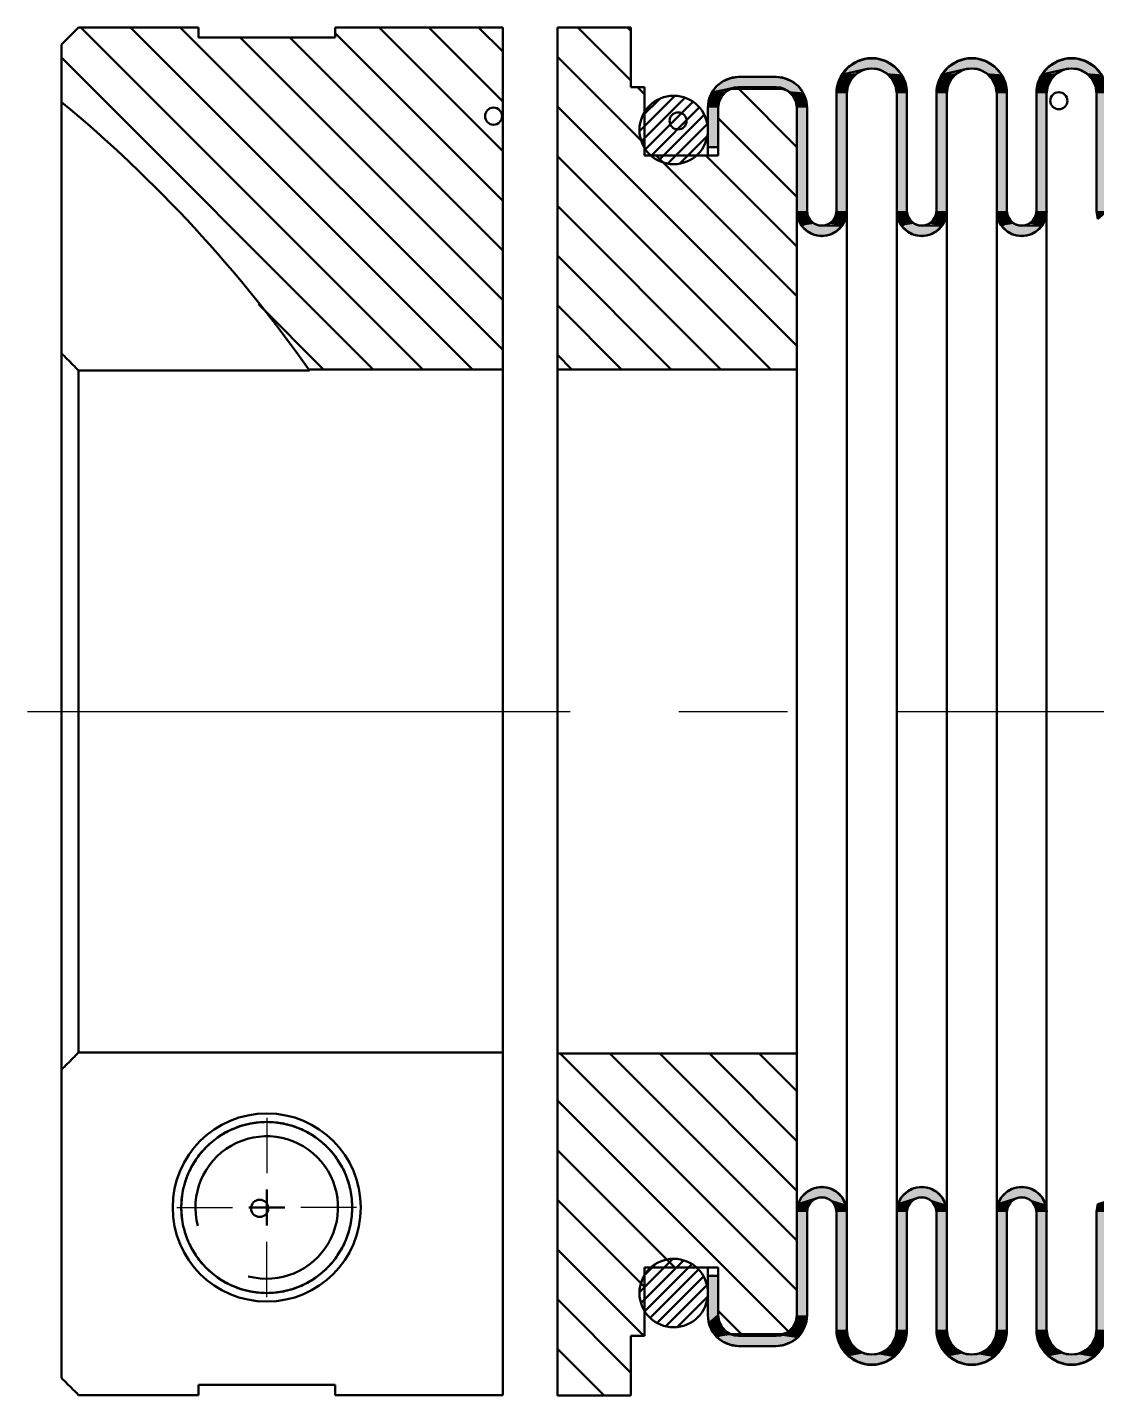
# Model space of a CAD drawing. Header units: millimetres. Extents: x 98 to 4367, y -12 to 2058.
# Drawn here: x 537.1 to 599.6, y -12.2 to 67.8 of the extents above; entities that cross this region are included whole.
import ezdxf

# ---------------------------------------------------------------- set-up
doc = ezdxf.new("R2010")
doc.units = ezdxf.units.MM
doc.linetypes.add('CENTER', pattern=[50.8, 31.75, -6.35, 6.35, -6.35])
doc.layers.get('0').update_dxf_attribs({"lineweight": 50})
doc.layers.add('DEFAULT_1', color=7, linetype='CENTER', lineweight=30)

# ---------------------------------------------------------------- blocks, each defined once
blk = doc.blocks.new('*U594')
at = {"color": 2, "linetype": 'Continuous', "extrusion": (0, 0, -1)}
for points in [[(-117.36, 246.525), (-119.566, 246.208), (-116.866, 246.208)], [(-117.923, 246.69), (-119.072, 246.525), (-117.36, 246.525)], [(-119.072, 246.525), (-119.566, 246.208), (-117.36, 246.525)], [(-119.072, 246.525), (-117.923, 246.69), (-118.509, 246.69)], [(-116.866, 246.208), (-117.764, 246.04), (-116.482, 245.764)], [(-116.866, 246.208), (-118.216, 246.111), (-117.764, 246.04)], [(-119.566, 246.208), (-118.216, 246.111), (-116.866, 246.208)], [(-119.566, 246.208), (-118.668, 246.04), (-118.216, 246.111)], [(-119.566, 246.208), (-119.95, 245.764), (-118.668, 246.04)], [(-118.668, 246.04), (-119.95, 245.764), (-119.075, 245.832)], [(-119.075, 245.832), (-119.95, 245.764), (-119.398, 245.509)], [(-119.95, 245.764), (-120.194, 245.231), (-119.398, 245.509)], [(-119.398, 245.509), (-120.194, 245.231), (-119.606, 245.101)], [(-120.194, 245.231), (-120.277, 244.65), (-119.606, 245.101)], [(-119.606, 245.101), (-120.277, 244.65), (-119.677, 244.65)], [(-119.677, 244.65), (-120.277, 237.773), (-119.677, 237.773)], [(-120.277, 244.65), (-120.277, 237.773), (-119.677, 244.65)], [(-120.277, 237.773), (-119.749, 237.321), (-119.677, 237.773)]]:
    blk.add_solid(points, dxfattribs=at)
blk = doc.blocks.new('*U595')
at = {"color": 2, "linetype": 'Continuous', "extrusion": (0, 0, -1)}
for points in [[(-123.206, 246.525), (-125.412, 246.208), (-122.712, 246.208)], [(-123.769, 246.69), (-124.918, 246.525), (-123.206, 246.525)], [(-124.918, 246.525), (-125.412, 246.208), (-123.206, 246.525)], [(-124.918, 246.525), (-123.769, 246.69), (-124.355, 246.69)], [(-122.712, 246.208), (-123.61, 246.04), (-122.328, 245.764)], [(-122.712, 246.208), (-124.062, 246.111), (-123.61, 246.04)], [(-125.412, 246.208), (-124.062, 246.111), (-122.712, 246.208)], [(-125.412, 246.208), (-124.514, 246.04), (-124.062, 246.111)], [(-125.412, 246.208), (-125.796, 245.764), (-124.514, 246.04)], [(-124.514, 246.04), (-125.796, 245.764), (-124.921, 245.832)], [(-124.921, 245.832), (-125.796, 245.764), (-125.245, 245.509)], [(-125.796, 245.764), (-126.04, 245.231), (-125.245, 245.509)], [(-125.245, 245.509), (-126.04, 245.231), (-125.452, 245.101)], [(-126.04, 245.231), (-126.124, 244.65), (-125.452, 245.101)], [(-125.452, 245.101), (-126.124, 244.65), (-125.524, 244.65)], [(-125.524, 244.65), (-126.124, 237.773), (-125.524, 237.773)], [(-126.124, 244.65), (-126.124, 237.773), (-125.524, 244.65)], [(-126.124, 237.773), (-125.595, 237.321), (-125.524, 237.773)]]:
    blk.add_solid(points, dxfattribs=at)
blk = doc.blocks.new('*U596')
at = {"color": 2, "linetype": 'Continuous', "extrusion": (0, 0, -1)}
for points in [[(-129.052, 246.525), (-131.258, 246.208), (-128.558, 246.208)], [(-129.615, 246.69), (-130.765, 246.525), (-129.052, 246.525)], [(-130.765, 246.525), (-131.258, 246.208), (-129.052, 246.525)], [(-130.765, 246.525), (-129.615, 246.69), (-130.202, 246.69)], [(-128.558, 246.208), (-129.457, 246.04), (-128.174, 245.764)], [(-128.558, 246.208), (-129.908, 246.111), (-129.457, 246.04)], [(-131.258, 246.208), (-129.908, 246.111), (-128.558, 246.208)], [(-131.258, 246.208), (-130.36, 246.04), (-129.908, 246.111)], [(-131.258, 246.208), (-131.643, 245.764), (-130.36, 246.04)], [(-130.36, 246.04), (-131.643, 245.764), (-130.767, 245.832)], [(-130.767, 245.832), (-131.643, 245.764), (-131.091, 245.509)], [(-131.643, 245.764), (-131.886, 245.231), (-131.091, 245.509)], [(-131.091, 245.509), (-131.886, 245.231), (-131.298, 245.101)], [(-131.886, 245.231), (-131.97, 244.65), (-131.298, 245.101)], [(-131.298, 245.101), (-131.97, 244.65), (-131.37, 244.65)], [(-131.37, 244.65), (-131.97, 237.773), (-131.37, 237.773)], [(-131.97, 244.65), (-131.97, 237.773), (-131.37, 244.65)], [(-131.97, 237.773), (-131.441, 237.321), (-131.37, 237.773)]]:
    blk.add_solid(points, dxfattribs=at)
blk = doc.blocks.new('*U600')
at = {"color": 2, "linetype": 'Continuous', "extrusion": (0, 0, -1)}
for points in [[(-116.482, 245.764), (-117.034, 245.509), (-116.238, 245.231)], [(-117.764, 246.04), (-117.357, 245.832), (-116.482, 245.764)], [(-117.357, 245.832), (-117.034, 245.509), (-116.482, 245.764)], [(-116.238, 245.231), (-116.826, 245.101), (-116.154, 244.65)], [(-116.826, 245.101), (-116.754, 244.65), (-116.154, 244.65)], [(-117.034, 245.509), (-116.826, 245.101), (-116.238, 245.231)], [(-116.154, 244.65), (-116.754, 237.773), (-116.154, 237.773)], [(-116.754, 244.65), (-116.754, 237.773), (-116.154, 244.65)], [(-116.154, 237.773), (-116.683, 237.321), (-116.102, 237.478)], [(-116.754, 237.773), (-116.683, 237.321), (-116.154, 237.773)], [(-115.724, 237.027), (-116.475, 236.914), (-115.442, 236.924)], [(-115.953, 237.219), (-116.475, 236.914), (-115.724, 237.027)], [(-116.102, 237.478), (-116.683, 237.321), (-115.953, 237.219)], [(-116.683, 237.321), (-116.475, 236.914), (-115.953, 237.219)]]:
    blk.add_solid(points, dxfattribs=at)
blk = doc.blocks.new('*U601')
at = {"color": 2, "linetype": 'Continuous', "extrusion": (0, 0, -1)}
for points in [[(-122.328, 245.764), (-122.88, 245.509), (-122.084, 245.231)], [(-123.61, 246.04), (-123.203, 245.832), (-122.328, 245.764)], [(-123.203, 245.832), (-122.88, 245.509), (-122.328, 245.764)], [(-122.084, 245.231), (-122.672, 245.101), (-122.001, 244.65)], [(-122.672, 245.101), (-122.601, 244.65), (-122.001, 244.65)], [(-122.88, 245.509), (-122.672, 245.101), (-122.084, 245.231)], [(-122.001, 244.65), (-122.601, 237.773), (-122.001, 237.773)], [(-122.601, 244.65), (-122.601, 237.773), (-122.001, 244.65)], [(-122.001, 237.773), (-122.529, 237.321), (-121.949, 237.478)], [(-122.601, 237.773), (-122.529, 237.321), (-122.001, 237.773)], [(-121.57, 237.027), (-122.321, 236.914), (-121.289, 236.924)], [(-121.799, 237.219), (-122.321, 236.914), (-121.57, 237.027)], [(-121.949, 237.478), (-122.529, 237.321), (-121.799, 237.219)], [(-122.529, 237.321), (-122.321, 236.914), (-121.799, 237.219)]]:
    blk.add_solid(points, dxfattribs=at)
blk = doc.blocks.new('*U602')
at = {"color": 2, "linetype": 'Continuous', "extrusion": (0, 0, -1)}
for points in [[(-128.174, 245.764), (-128.726, 245.509), (-127.93, 245.231)], [(-129.457, 246.04), (-129.049, 245.832), (-128.174, 245.764)], [(-129.049, 245.832), (-128.726, 245.509), (-128.174, 245.764)], [(-127.93, 245.231), (-128.518, 245.101), (-127.847, 244.65)], [(-128.518, 245.101), (-128.447, 244.65), (-127.847, 244.65)], [(-128.726, 245.509), (-128.518, 245.101), (-127.93, 245.231)], [(-127.847, 244.65), (-128.447, 237.773), (-127.847, 237.773)], [(-128.447, 244.65), (-128.447, 237.773), (-127.847, 244.65)], [(-127.847, 237.773), (-128.375, 237.321), (-127.795, 237.478)], [(-128.447, 237.773), (-128.375, 237.321), (-127.847, 237.773)], [(-127.416, 237.027), (-128.168, 236.914), (-127.135, 236.924)], [(-127.645, 237.219), (-128.168, 236.914), (-127.416, 237.027)], [(-127.795, 237.478), (-128.375, 237.321), (-127.645, 237.219)], [(-128.375, 237.321), (-128.168, 236.914), (-127.645, 237.219)]]:
    blk.add_solid(points, dxfattribs=at)
blk = doc.blocks.new('*U606')
at = {"color": 2, "linetype": 'Continuous', "extrusion": (0, 0, -1)}
for points in [[(-110.431, 245.611), (-113.097, 245.55), (-109.965, 245.55)], [(-113.097, 245.55), (-110.431, 245.611), (-112.631, 245.611)], [(-109.159, 245.084), (-110.061, 244.953), (-108.872, 244.711)], [(-109.531, 245.37), (-113.904, 245.084), (-109.159, 245.084)], [(-109.159, 245.084), (-110.431, 245.011), (-110.061, 244.953)], [(-113.904, 245.084), (-110.431, 245.011), (-109.159, 245.084)], [(-109.965, 245.55), (-113.531, 245.37), (-109.531, 245.37)], [(-113.531, 245.37), (-113.904, 245.084), (-109.531, 245.37)], [(-113.097, 245.55), (-113.531, 245.37), (-109.965, 245.55)], [(-113.904, 245.084), (-112.631, 245.011), (-110.431, 245.011)], [(-113.904, 245.084), (-113.002, 244.953), (-112.631, 245.011)], [(-113.904, 245.084), (-114.19, 244.711), (-113.002, 244.953)], [(-113.002, 244.953), (-114.19, 244.711), (-113.337, 244.782)], [(-113.337, 244.782), (-114.19, 244.711), (-113.602, 244.517)], [(-114.19, 244.711), (-114.37, 244.277), (-113.602, 244.517)], [(-113.602, 244.517), (-114.37, 244.277), (-113.773, 244.182)], [(-114.37, 244.277), (-114.431, 243.811), (-113.773, 244.182)], [(-113.773, 244.182), (-114.431, 243.811), (-113.831, 243.811)], [(-113.831, 243.811), (-114.431, 237.773), (-113.831, 237.773)], [(-114.431, 243.811), (-114.431, 237.773), (-113.831, 243.811)], [(-114.431, 237.773), (-113.903, 237.321), (-113.831, 237.773)]]:
    blk.add_solid(points, dxfattribs=at)
blk = doc.blocks.new('*U608')
at = {"color": 2, "linetype": 'Continuous', "extrusion": (0, 0, -1)}
for points in [[(-110.061, 244.953), (-109.726, 244.782), (-108.872, 244.711)], [(-108.693, 244.277), (-109.29, 244.182), (-108.631, 243.811)], [(-109.29, 244.182), (-109.231, 243.811), (-108.631, 243.811)], [(-108.872, 244.711), (-109.461, 244.517), (-108.693, 244.277)], [(-109.461, 244.517), (-109.29, 244.182), (-108.693, 244.277)], [(-109.726, 244.782), (-109.461, 244.517), (-108.872, 244.711)], [(-108.631, 243.811), (-109.231, 241.511), (-108.631, 241.511)], [(-109.231, 243.811), (-109.231, 241.511), (-108.631, 243.811)]]:
    blk.add_solid(points, dxfattribs=at)
blk = doc.blocks.new('*U610')
at = {"color": 2, "linetype": 'Continuous', "extrusion": (0, 0, -1)}
for points in [[(-114.431, 237.773), (-114.483, 237.478), (-113.903, 237.321)], [(-114.483, 237.478), (-114.633, 237.219), (-113.903, 237.321)], [(-113.903, 237.321), (-114.633, 237.219), (-114.11, 236.914)]]:
    blk.add_solid(points, dxfattribs=at)
blk = doc.blocks.new('*U611')
at = {"color": 2, "linetype": 'Continuous', "extrusion": (0, 0, -1)}
for points in [[(-120.277, 237.773), (-120.329, 237.478), (-119.749, 237.321)], [(-120.329, 237.478), (-120.479, 237.219), (-119.749, 237.321)], [(-119.749, 237.321), (-120.479, 237.219), (-119.957, 236.914)]]:
    blk.add_solid(points, dxfattribs=at)
blk = doc.blocks.new('*U612')
at = {"color": 2, "linetype": 'Continuous', "extrusion": (0, 0, -1)}
for points in [[(-126.124, 237.773), (-126.176, 237.478), (-125.595, 237.321)], [(-126.176, 237.478), (-126.325, 237.219), (-125.595, 237.321)], [(-125.595, 237.321), (-126.325, 237.219), (-125.803, 236.914)]]:
    blk.add_solid(points, dxfattribs=at)
blk = doc.blocks.new('*U617')
at = {"color": 2, "linetype": 'Continuous', "extrusion": (0, 0, -1)}
for points in [[(-114.633, 237.219), (-114.862, 237.027), (-114.11, 236.914)], [(-114.862, 237.027), (-115.143, 236.924), (-114.11, 236.914)], [(-115.442, 236.924), (-116.475, 236.914), (-114.11, 236.914)], [(-114.11, 236.914), (-115.143, 236.924), (-115.442, 236.924)], [(-114.11, 236.914), (-116.152, 236.59), (-114.434, 236.59)], [(-116.475, 236.914), (-116.152, 236.59), (-114.11, 236.914)], [(-114.434, 236.59), (-115.745, 236.383), (-114.841, 236.383)], [(-116.152, 236.59), (-115.745, 236.383), (-114.434, 236.59)], [(-115.745, 236.383), (-115.293, 236.311), (-114.841, 236.383)]]:
    blk.add_solid(points, dxfattribs=at)
blk = doc.blocks.new('*U618')
at = {"color": 2, "linetype": 'Continuous', "extrusion": (0, 0, -1)}
for points in [[(-120.479, 237.219), (-120.708, 237.027), (-119.957, 236.914)], [(-120.708, 237.027), (-120.989, 236.924), (-119.957, 236.914)], [(-121.289, 236.924), (-122.321, 236.914), (-119.957, 236.914)], [(-119.957, 236.914), (-120.989, 236.924), (-121.289, 236.924)], [(-119.957, 236.914), (-121.998, 236.59), (-120.28, 236.59)], [(-122.321, 236.914), (-121.998, 236.59), (-119.957, 236.914)], [(-120.28, 236.59), (-121.591, 236.383), (-120.687, 236.383)], [(-121.998, 236.59), (-121.591, 236.383), (-120.28, 236.59)], [(-121.591, 236.383), (-121.139, 236.311), (-120.687, 236.383)]]:
    blk.add_solid(points, dxfattribs=at)
blk = doc.blocks.new('*U619')
at = {"color": 2, "linetype": 'Continuous', "extrusion": (0, 0, -1)}
for points in [[(-126.325, 237.219), (-126.554, 237.027), (-125.803, 236.914)], [(-126.554, 237.027), (-126.836, 236.924), (-125.803, 236.914)], [(-127.135, 236.924), (-128.168, 236.914), (-125.803, 236.914)], [(-125.803, 236.914), (-126.836, 236.924), (-127.135, 236.924)], [(-125.803, 236.914), (-127.844, 236.59), (-126.126, 236.59)], [(-128.168, 236.914), (-127.844, 236.59), (-125.803, 236.914)], [(-126.126, 236.59), (-127.437, 236.383), (-126.534, 236.383)], [(-127.844, 236.59), (-127.437, 236.383), (-126.126, 236.59)], [(-127.437, 236.383), (-126.985, 236.311), (-126.534, 236.383)]]:
    blk.add_solid(points, dxfattribs=at)
blk = doc.blocks.new('*U624')
at = {"color": 2, "linetype": 'Continuous', "extrusion": (0, 0, -1)}
for points in [[(-114.11, 180.109), (-115.143, 180.098), (-113.903, 179.701)], [(-114.434, 180.432), (-116.475, 180.109), (-114.11, 180.109)], [(-116.475, 180.109), (-115.143, 180.098), (-114.11, 180.109)], [(-114.841, 180.64), (-116.152, 180.432), (-114.434, 180.432)], [(-116.152, 180.432), (-116.475, 180.109), (-114.434, 180.432)], [(-115.293, 180.711), (-115.745, 180.64), (-114.841, 180.64)], [(-115.745, 180.64), (-116.152, 180.432), (-114.841, 180.64)], [(-116.475, 180.109), (-115.442, 180.098), (-115.143, 180.098)], [(-116.475, 180.109), (-116.683, 179.701), (-115.442, 180.098)], [(-115.442, 180.098), (-116.683, 179.701), (-115.724, 179.996)], [(-115.724, 179.996), (-116.683, 179.701), (-115.953, 179.804)], [(-115.953, 179.804), (-116.683, 179.701), (-116.102, 179.544)], [(-116.683, 179.701), (-116.754, 179.25), (-116.102, 179.544)], [(-116.102, 179.544), (-116.754, 179.25), (-116.154, 179.25)], [(-116.154, 179.25), (-116.754, 172.373), (-116.154, 172.373)], [(-116.754, 179.25), (-116.754, 172.373), (-116.154, 179.25)], [(-116.754, 172.373), (-116.238, 171.792), (-116.154, 172.373)]]:
    blk.add_solid(points, dxfattribs=at)
blk = doc.blocks.new('*U625')
at = {"color": 2, "linetype": 'Continuous', "extrusion": (0, 0, -1)}
for points in [[(-119.957, 180.109), (-120.989, 180.098), (-119.749, 179.701)], [(-120.28, 180.432), (-122.321, 180.109), (-119.957, 180.109)], [(-122.321, 180.109), (-120.989, 180.098), (-119.957, 180.109)], [(-120.687, 180.64), (-121.998, 180.432), (-120.28, 180.432)], [(-121.998, 180.432), (-122.321, 180.109), (-120.28, 180.432)], [(-121.139, 180.711), (-121.591, 180.64), (-120.687, 180.64)], [(-121.591, 180.64), (-121.998, 180.432), (-120.687, 180.64)], [(-122.321, 180.109), (-121.289, 180.098), (-120.989, 180.098)], [(-122.321, 180.109), (-122.529, 179.701), (-121.289, 180.098)], [(-121.289, 180.098), (-122.529, 179.701), (-121.57, 179.996)], [(-121.57, 179.996), (-122.529, 179.701), (-121.799, 179.804)], [(-121.799, 179.804), (-122.529, 179.701), (-121.949, 179.544)], [(-122.529, 179.701), (-122.601, 179.25), (-121.949, 179.544)], [(-121.949, 179.544), (-122.601, 179.25), (-122.001, 179.25)], [(-122.001, 179.25), (-122.601, 172.373), (-122.001, 172.373)], [(-122.601, 179.25), (-122.601, 172.373), (-122.001, 179.25)], [(-122.601, 172.373), (-122.084, 171.792), (-122.001, 172.373)]]:
    blk.add_solid(points, dxfattribs=at)
blk = doc.blocks.new('*U626')
at = {"color": 2, "linetype": 'Continuous', "extrusion": (0, 0, -1)}
for points in [[(-125.803, 180.109), (-126.836, 180.098), (-125.595, 179.701)], [(-126.126, 180.432), (-128.168, 180.109), (-125.803, 180.109)], [(-128.168, 180.109), (-126.836, 180.098), (-125.803, 180.109)], [(-126.534, 180.64), (-127.844, 180.432), (-126.126, 180.432)], [(-127.844, 180.432), (-128.168, 180.109), (-126.126, 180.432)], [(-126.985, 180.711), (-127.437, 180.64), (-126.534, 180.64)], [(-127.437, 180.64), (-127.844, 180.432), (-126.534, 180.64)], [(-128.168, 180.109), (-127.135, 180.098), (-126.836, 180.098)], [(-128.168, 180.109), (-128.375, 179.701), (-127.135, 180.098)], [(-127.135, 180.098), (-128.375, 179.701), (-127.416, 179.996)], [(-127.416, 179.996), (-128.375, 179.701), (-127.645, 179.804)], [(-127.645, 179.804), (-128.375, 179.701), (-127.795, 179.544)], [(-128.375, 179.701), (-128.447, 179.25), (-127.795, 179.544)], [(-127.795, 179.544), (-128.447, 179.25), (-127.847, 179.25)], [(-127.847, 179.25), (-128.447, 172.373), (-127.847, 172.373)], [(-128.447, 179.25), (-128.447, 172.373), (-127.847, 179.25)], [(-128.447, 172.373), (-127.93, 171.792), (-127.847, 172.373)]]:
    blk.add_solid(points, dxfattribs=at)
blk = doc.blocks.new('*U631')
at = {"color": 2, "linetype": 'Continuous', "extrusion": (0, 0, -1)}
for points in [[(-115.143, 180.098), (-114.862, 179.996), (-113.903, 179.701)], [(-113.903, 179.701), (-114.483, 179.544), (-113.831, 179.25)], [(-114.483, 179.544), (-114.431, 179.25), (-113.831, 179.25)], [(-113.831, 179.25), (-114.431, 173.211), (-113.831, 173.211)], [(-114.431, 179.25), (-114.431, 173.211), (-113.831, 179.25)], [(-114.862, 179.996), (-114.633, 179.804), (-113.903, 179.701)], [(-114.633, 179.804), (-114.483, 179.544), (-113.903, 179.701)], [(-113.773, 172.84), (-114.37, 172.745), (-113.602, 172.506)], [(-113.831, 173.211), (-114.37, 172.745), (-113.773, 172.84)], [(-114.431, 173.211), (-114.37, 172.745), (-113.831, 173.211)], [(-113.337, 172.24), (-113.904, 171.939), (-113.002, 172.07)], [(-113.602, 172.506), (-114.19, 172.311), (-113.337, 172.24)], [(-114.19, 172.311), (-113.904, 171.939), (-113.337, 172.24)], [(-114.37, 172.745), (-114.19, 172.311), (-113.602, 172.506)]]:
    blk.add_solid(points, dxfattribs=at)
blk = doc.blocks.new('*U632')
at = {"color": 2, "linetype": 'Continuous', "extrusion": (0, 0, -1)}
for points in [[(-120.989, 180.098), (-120.708, 179.996), (-119.749, 179.701)], [(-119.749, 179.701), (-120.329, 179.544), (-119.677, 179.25)], [(-120.329, 179.544), (-120.277, 179.25), (-119.677, 179.25)], [(-119.677, 179.25), (-120.277, 172.373), (-119.677, 172.373)], [(-120.277, 179.25), (-120.277, 172.373), (-119.677, 179.25)], [(-120.708, 179.996), (-120.479, 179.804), (-119.749, 179.701)], [(-120.479, 179.804), (-120.329, 179.544), (-119.749, 179.701)], [(-119.677, 172.373), (-120.194, 171.792), (-119.606, 171.921)], [(-120.277, 172.373), (-120.194, 171.792), (-119.677, 172.373)], [(-119.398, 171.514), (-119.95, 171.258), (-119.075, 171.19)], [(-119.95, 171.258), (-119.566, 170.815), (-119.075, 171.19)], [(-119.606, 171.921), (-120.194, 171.792), (-119.398, 171.514)], [(-120.194, 171.792), (-119.95, 171.258), (-119.398, 171.514)], [(-119.075, 171.19), (-119.566, 170.815), (-118.668, 170.983)]]:
    blk.add_solid(points, dxfattribs=at)
blk = doc.blocks.new('*U633')
at = {"color": 2, "linetype": 'Continuous', "extrusion": (0, 0, -1)}
for points in [[(-126.836, 180.098), (-126.554, 179.996), (-125.595, 179.701)], [(-125.595, 179.701), (-126.176, 179.544), (-125.524, 179.25)], [(-126.176, 179.544), (-126.124, 179.25), (-125.524, 179.25)], [(-125.524, 179.25), (-126.124, 172.373), (-125.524, 172.373)], [(-126.124, 179.25), (-126.124, 172.373), (-125.524, 179.25)], [(-126.554, 179.996), (-126.325, 179.804), (-125.595, 179.701)], [(-126.325, 179.804), (-126.176, 179.544), (-125.595, 179.701)], [(-125.524, 172.373), (-126.04, 171.792), (-125.452, 171.921)], [(-126.124, 172.373), (-126.04, 171.792), (-125.524, 172.373)], [(-125.245, 171.514), (-125.796, 171.258), (-124.921, 171.19)], [(-125.796, 171.258), (-125.412, 170.815), (-124.921, 171.19)], [(-125.452, 171.921), (-126.04, 171.792), (-125.245, 171.514)], [(-126.04, 171.792), (-125.796, 171.258), (-125.245, 171.514)], [(-124.921, 171.19), (-125.412, 170.815), (-124.514, 170.983)]]:
    blk.add_solid(points, dxfattribs=at)
blk = doc.blocks.new('*U634')
at = {"color": 2, "linetype": 'Continuous', "extrusion": (0, 0, -1)}
for points in [[(-132.682, 180.098), (-132.401, 179.996), (-131.441, 179.701)], [(-131.441, 179.701), (-132.022, 179.544), (-131.37, 179.25)], [(-132.022, 179.544), (-131.97, 179.25), (-131.37, 179.25)], [(-131.37, 179.25), (-131.97, 172.373), (-131.37, 172.373)], [(-131.97, 179.25), (-131.97, 172.373), (-131.37, 179.25)], [(-132.401, 179.996), (-132.171, 179.804), (-131.441, 179.701)], [(-132.171, 179.804), (-132.022, 179.544), (-131.441, 179.701)], [(-131.37, 172.373), (-131.886, 171.792), (-131.298, 171.921)], [(-131.97, 172.373), (-131.886, 171.792), (-131.37, 172.373)], [(-131.091, 171.514), (-131.643, 171.258), (-130.767, 171.19)], [(-131.643, 171.258), (-131.258, 170.815), (-130.767, 171.19)], [(-131.298, 171.921), (-131.886, 171.792), (-131.091, 171.514)], [(-131.886, 171.792), (-131.643, 171.258), (-131.091, 171.514)], [(-130.767, 171.19), (-131.258, 170.815), (-130.36, 170.983)]]:
    blk.add_solid(points, dxfattribs=at)
blk = doc.blocks.new('*U638')
at = {"color": 2, "linetype": 'Continuous', "extrusion": (0, 0, -1)}
for points in [[(-108.631, 173.211), (-108.631, 175.511), (-108.693, 172.745)], [(-109.231, 175.511), (-108.693, 172.745), (-108.631, 175.511)], [(-108.693, 172.745), (-109.231, 175.511), (-109.231, 173.211)]]:
    blk.add_solid(points, dxfattribs=at)
blk = doc.blocks.new('*U640')
at = {"color": 2, "linetype": 'Continuous', "extrusion": (0, 0, -1)}
for points in [[(-109.231, 173.211), (-109.29, 172.84), (-108.693, 172.745)], [(-109.29, 172.84), (-109.461, 172.506), (-108.693, 172.745)], [(-108.693, 172.745), (-109.461, 172.506), (-108.872, 172.311)], [(-109.461, 172.506), (-109.726, 172.24), (-108.872, 172.311)], [(-108.872, 172.311), (-109.726, 172.24), (-109.159, 171.939)]]:
    blk.add_solid(points, dxfattribs=at)
blk = doc.blocks.new('*U642')
at = {"color": 2, "linetype": 'Continuous', "extrusion": (0, 0, -1)}
for points in [[(-109.726, 172.24), (-110.061, 172.07), (-109.159, 171.939)], [(-110.061, 172.07), (-110.431, 172.011), (-109.159, 171.939)], [(-112.631, 172.011), (-113.904, 171.939), (-109.159, 171.939)], [(-109.159, 171.939), (-110.431, 172.011), (-112.631, 172.011)], [(-113.002, 172.07), (-113.904, 171.939), (-112.631, 172.011)], [(-109.159, 171.939), (-113.531, 171.652), (-109.531, 171.652)], [(-113.904, 171.939), (-113.531, 171.652), (-109.159, 171.939)], [(-109.531, 171.652), (-113.097, 171.473), (-109.965, 171.473)], [(-113.531, 171.652), (-113.097, 171.473), (-109.531, 171.652)], [(-109.965, 171.473), (-112.631, 171.411), (-110.431, 171.411)], [(-113.097, 171.473), (-112.631, 171.411), (-109.965, 171.473)]]:
    blk.add_solid(points, dxfattribs=at)
blk = doc.blocks.new('*U644')
at = {"color": 2, "linetype": 'Continuous', "extrusion": (0, 0, -1)}
for points in [[(-116.754, 172.373), (-116.826, 171.921), (-116.238, 171.792)], [(-116.826, 171.921), (-117.034, 171.514), (-116.238, 171.792)], [(-116.238, 171.792), (-117.034, 171.514), (-116.482, 171.258)], [(-117.034, 171.514), (-117.357, 171.19), (-116.482, 171.258)], [(-116.482, 171.258), (-117.357, 171.19), (-116.866, 170.815)]]:
    blk.add_solid(points, dxfattribs=at)
blk = doc.blocks.new('*U645')
at = {"color": 2, "linetype": 'Continuous', "extrusion": (0, 0, -1)}
for points in [[(-122.601, 172.373), (-122.672, 171.921), (-122.084, 171.792)], [(-122.672, 171.921), (-122.88, 171.514), (-122.084, 171.792)], [(-122.084, 171.792), (-122.88, 171.514), (-122.328, 171.258)], [(-122.88, 171.514), (-123.203, 171.19), (-122.328, 171.258)], [(-122.328, 171.258), (-123.203, 171.19), (-122.712, 170.815)]]:
    blk.add_solid(points, dxfattribs=at)
blk = doc.blocks.new('*U646')
at = {"color": 2, "linetype": 'Continuous', "extrusion": (0, 0, -1)}
for points in [[(-128.447, 172.373), (-128.518, 171.921), (-127.93, 171.792)], [(-128.518, 171.921), (-128.726, 171.514), (-127.93, 171.792)], [(-127.93, 171.792), (-128.726, 171.514), (-128.174, 171.258)], [(-128.726, 171.514), (-129.049, 171.19), (-128.174, 171.258)], [(-128.174, 171.258), (-129.049, 171.19), (-128.558, 170.815)]]:
    blk.add_solid(points, dxfattribs=at)
blk = doc.blocks.new('*U650')
at = {"color": 2, "linetype": 'Continuous', "extrusion": (0, 0, -1)}
for points in [[(-117.357, 171.19), (-117.764, 170.983), (-116.866, 170.815)], [(-117.764, 170.983), (-118.216, 170.911), (-116.866, 170.815)], [(-118.216, 170.911), (-119.566, 170.815), (-116.866, 170.815)], [(-116.866, 170.815), (-119.072, 170.498), (-117.36, 170.498)], [(-119.566, 170.815), (-119.072, 170.498), (-116.866, 170.815)], [(-117.36, 170.498), (-118.509, 170.332), (-117.923, 170.332)], [(-119.072, 170.498), (-118.509, 170.332), (-117.36, 170.498)], [(-118.668, 170.983), (-119.566, 170.815), (-118.216, 170.911)]]:
    blk.add_solid(points, dxfattribs=at)
blk = doc.blocks.new('*U651')
at = {"color": 2, "linetype": 'Continuous', "extrusion": (0, 0, -1)}
for points in [[(-123.203, 171.19), (-123.61, 170.983), (-122.712, 170.815)], [(-123.61, 170.983), (-124.062, 170.911), (-122.712, 170.815)], [(-124.062, 170.911), (-125.412, 170.815), (-122.712, 170.815)], [(-122.712, 170.815), (-124.918, 170.498), (-123.206, 170.498)], [(-125.412, 170.815), (-124.918, 170.498), (-122.712, 170.815)], [(-123.206, 170.498), (-124.355, 170.332), (-123.769, 170.332)], [(-124.918, 170.498), (-124.355, 170.332), (-123.206, 170.498)], [(-124.514, 170.983), (-125.412, 170.815), (-124.062, 170.911)]]:
    blk.add_solid(points, dxfattribs=at)
blk = doc.blocks.new('*U652')
at = {"color": 2, "linetype": 'Continuous', "extrusion": (0, 0, -1)}
for points in [[(-129.049, 171.19), (-129.457, 170.983), (-128.558, 170.815)], [(-129.457, 170.983), (-129.908, 170.911), (-128.558, 170.815)], [(-129.908, 170.911), (-131.258, 170.815), (-128.558, 170.815)], [(-128.558, 170.815), (-130.765, 170.498), (-129.052, 170.498)], [(-131.258, 170.815), (-130.765, 170.498), (-128.558, 170.815)], [(-129.052, 170.498), (-130.202, 170.332), (-129.615, 170.332)], [(-130.765, 170.498), (-130.202, 170.332), (-129.052, 170.498)], [(-130.36, 170.983), (-131.258, 170.815), (-129.908, 170.911)]]:
    blk.add_solid(points, dxfattribs=at)

msp = doc.modelspace()

# ---------------------------------------------------------------- linework, layer by layer
at = {"color": 7, "linetype": 'Continuous'}
for p, q in [((539.066, 66.826), (540.066, 67.826)), ((540.066, 67.826), (547.066, 67.826)), ((547.066, 67.226), (547.066, 67.826)), ((555.066, 67.226), (547.066, 67.226)), ((555.066, 67.226), (555.066, 67.826)), ((555.066, 67.826), (564.866, 67.826)), ((564.866, 67.826), (564.866, -12.142)), ((568.066, -12.174), (568.066, 67.826)), ((568.066, 67.826), (572.366, 67.826)), ((572.366, 67.826), (572.366, 64.326)), ((539.066, -11.141), (539.066, 66.826)), ((578.666, 64.926), (580.866, 64.926)), ((572.366, 64.326), (573.166, 64.326)), ((573.166, 64.326), (573.166, 60.326)), ((577.466, 63.626), (578.066, 64.226)), ((578.066, 64.226), (581.066, 64.226)), ((578.666, 64.326), (578.666, 64.226)), ((578.666, 64.326), (580.866, 64.326)), ((580.866, 64.326), (580.866, 64.226)), ((577.466, 63.626), (577.466, 60.326)), ((582.066, -7.574), (582.066, 63.226)), ((584.389, 63.965), (584.389, 57.088)), ((584.989, 63.965), (584.989, -8.312)), ((587.912, 63.965), (587.912, -8.312)), ((588.512, 63.965), (588.512, 57.088)), ((590.235, 63.965), (590.235, 57.088)), ((590.835, 63.965), (590.835, -8.312)), ((593.758, 63.965), (593.758, -8.312)), ((594.358, 63.965), (594.358, 57.088)), ((596.081, 63.965), (596.081, 57.088)), ((596.681, 63.965), (596.681, -8.312)), ((576.866, 63.126), (576.866, 60.326)), ((582.666, 63.126), (582.666, 57.088)), ((576.866, 60.826), (577.466, 60.826)), ((573.166, 60.326), (577.466, 60.326)), ((540.066, 7.89), (540.066, 47.762)), ((540.066, 47.762), (553.563, 47.762)), ((564.866, 47.826), (553.518, 47.826)), ((582.066, 47.826), (568.066, 47.826)), ((540.066, 7.89), (564.866, 7.89)), ((582.066, 7.826), (568.066, 7.826)), ((582.666, -1.435), (582.666, -7.474)), ((584.389, -1.435), (584.389, -8.312)), ((588.512, -1.435), (588.512, -8.312)), ((590.235, -1.435), (590.235, -8.312)), ((594.358, -1.435), (594.358, -8.312)), ((596.081, -1.435), (596.081, -8.312)), ((573.166, -4.674), (577.466, -4.674)), ((573.166, -4.674), (573.166, -8.674)), ((576.866, -4.674), (576.866, -7.474)), ((577.466, -4.674), (577.466, -7.974)), ((576.866, -5.174), (577.466, -5.174)), ((577.466, -7.974), (578.066, -8.574)), ((572.366, -8.674), (573.166, -8.674)), ((572.366, -8.674), (572.366, -12.174)), ((578.066, -8.574), (581.066, -8.574)), ((578.666, -8.574), (578.666, -8.674)), ((578.666, -8.674), (580.866, -8.674)), ((580.866, -8.574), (580.866, -8.674)), ((578.666, -9.274), (580.866, -9.274)), ((547.066, -11.541), (547.066, -12.142)), ((555.066, -11.541), (547.066, -11.541)), ((555.066, -11.541), (555.066, -12.142)), ((540.066, -12.142), (547.066, -12.142)), ((555.066, -12.142), (564.866, -12.142)), ((568.066, -12.174), (572.366, -12.174))]:
    msp.add_line(p, q, dxfattribs=at)
at = {"color": 2, "linetype": 'Continuous'}
for p, q in [((560.2, 47.826), (540.2, 67.826)), ((563.106, 47.826), (543.106, 67.826)), ((564.866, 48.972), (546.011, 67.826)), ((564.866, 51.878), (549.517, 67.226)), ((564.866, 54.783), (552.423, 67.226)), ((564.866, 57.689), (555.066, 67.489)), ((564.866, 60.595), (557.634, 67.826)), ((564.866, 63.501), (560.54, 67.826)), ((564.866, 66.406), (563.446, 67.826)), ((572.366, 64.718), (569.257, 67.826)), ((572.366, 67.624), (572.163, 67.826)), ((557.294, 47.826), (539.066, 66.055)), ((573.166, 61.012), (568.066, 66.112)), ((578.2, 64.865), (578.666, 64.926)), ((585.999, 65.355), (585.591, 65.147)), ((591.845, 65.355), (591.437, 65.147)), ((597.691, 65.355), (597.284, 65.147)), ((573.166, 63.918), (572.757, 64.326)), ((578.295, 64.268), (577.96, 64.097)), ((582.066, 60.829), (578.669, 64.226)), ((582.066, 49.206), (568.066, 63.206)), ((572.874, 61.764), (574.928, 63.818)), ((572.99, 61.173), (575.519, 63.702)), ((573.067, 62.664), (574.028, 63.626)), ((573.228, 60.704), (575.988, 63.464)), ((573.56, 60.329), (576.363, 63.132)), ((573.983, 60.045), (576.647, 62.709)), ((582.066, 57.924), (577.466, 62.524)), ((574.517, 59.872), (576.82, 62.175)), ((575.226, 59.874), (576.818, 61.466)), ((580.54, 47.826), (568.066, 60.301)), ((582.066, 52.112), (573.852, 60.326)), ((582.066, 55.018), (576.757, 60.326)), ((577.634, 47.826), (568.066, 57.395)), ((582.666, 57.088), (582.718, 56.793)), ((588.512, 57.088), (588.564, 56.793)), ((594.358, 57.088), (594.41, 56.793)), ((574.729, 47.826), (568.066, 54.489)), ((554.388, 47.826), (550.58, 51.634)), ((571.823, 47.826), (568.066, 51.583)), ((568.917, 47.826), (568.066, 48.678)), ((582.066, -6.003), (568.237, 7.826)), ((582.066, -3.097), (571.142, 7.826)), ((582.066, -0.191), (574.048, 7.826)), ((582.066, 2.714), (576.954, 7.826)), ((582.066, 5.62), (579.86, 7.826)), ((581.578, -8.421), (568.066, 5.091)), ((574.925, -4.674), (568.066, 2.186)), ((551.066, -0.124), (551.066, -2.224)), ((573.166, -5.82), (568.066, -0.72)), ((552.116, -1.174), (550.016, -1.174)), ((582.066, -1.435), (582.137, -0.984)), ((587.912, -1.435), (587.983, -0.984)), ((593.758, -1.435), (593.83, -0.984)), ((573.114, -8.674), (568.066, -3.626)), ((572.873, -6.119), (574.811, -4.181)), ((572.956, -6.743), (575.436, -4.263)), ((573.177, -7.23), (575.922, -4.484)), ((573.209, -5.076), (573.768, -4.517)), ((573.493, -7.62), (576.312, -4.801)), ((573.9, -7.92), (576.612, -5.208)), ((574.413, -8.114), (576.806, -5.721)), ((575.09, -8.144), (576.836, -6.398)), ((572.366, -10.832), (568.066, -6.532)), ((578.825, -8.574), (577.466, -7.214)), ((577.466, -7.474), (577.525, -7.845)), ((580.866, -8.674), (581.237, -8.615)), ((584.989, -8.312), (585.06, -8.764)), ((590.835, -8.312), (590.907, -8.764)), ((596.681, -8.312), (596.753, -8.764)), ((570.802, -12.174), (568.066, -9.437)), ((586.45, -9.774), (586.902, -9.702)), ((592.297, -9.774), (592.748, -9.702)), ((598.143, -9.774), (598.594, -9.702))]:
    msp.add_line(p, q, dxfattribs=at)
for points in [[(585.594, 65.84), (586.157, 66.005), (586.744, 66.005), (587.307, 65.84), (587.8, 65.523), (588.185, 65.079), (588.428, 64.546), (588.512, 63.965), (588.512, 57.088), (587.983, 56.636), (587.912, 57.088), (587.912, 63.965), (587.84, 64.416), (587.633, 64.824), (587.309, 65.147), (586.902, 65.355), (586.45, 65.426), (585.999, 65.355), (584.716, 65.079), (585.1, 65.523), (585.594, 65.84)], [(587.912, 63.965), (587.84, 64.416), (587.633, 64.824), (587.309, 65.147), (586.902, 65.355), (586.45, 65.426), (585.999, 65.355), (584.716, 65.079), (585.1, 65.523), (585.594, 65.84)], [(585.594, 65.84), (586.157, 66.005), (586.744, 66.005), (587.307, 65.84), (587.8, 65.523), (588.185, 65.079), (588.428, 64.546), (588.512, 63.965)], [(591.44, 65.84), (592.003, 66.005), (592.59, 66.005), (593.153, 65.84), (593.647, 65.523), (594.031, 65.079), (594.275, 64.546), (594.358, 63.965), (594.358, 57.088), (593.83, 56.636), (593.758, 57.088), (593.758, 63.965), (593.687, 64.416), (593.479, 64.824), (593.156, 65.147), (592.748, 65.355), (592.297, 65.426), (591.845, 65.355), (590.562, 65.079), (590.947, 65.523), (591.44, 65.84)], [(593.758, 63.965), (593.687, 64.416), (593.479, 64.824), (593.156, 65.147), (592.748, 65.355), (592.297, 65.426), (591.845, 65.355), (590.562, 65.079), (590.947, 65.523), (591.44, 65.84)], [(591.44, 65.84), (592.003, 66.005), (592.59, 66.005), (593.153, 65.84), (593.647, 65.523), (594.031, 65.079), (594.275, 64.546), (594.358, 63.965)], [(597.286, 65.84), (597.849, 66.005), (598.436, 66.005), (598.999, 65.84), (599.493, 65.523), (599.877, 65.079), (600.121, 64.546), (600.204, 63.965), (600.204, 57.088), (599.676, 56.636), (599.604, 57.088), (599.604, 63.965), (599.533, 64.416), (599.325, 64.824), (599.002, 65.147), (598.594, 65.355), (598.143, 65.426), (597.691, 65.355), (596.408, 65.079), (596.793, 65.523), (597.286, 65.84)], [(599.604, 63.965), (599.533, 64.416), (599.325, 64.824), (599.002, 65.147), (598.594, 65.355), (598.143, 65.426), (597.691, 65.355), (596.408, 65.079), (596.793, 65.523), (597.286, 65.84)], [(597.286, 65.84), (597.849, 66.005), (598.436, 66.005), (598.999, 65.84), (599.493, 65.523), (599.877, 65.079), (600.121, 64.546), (600.204, 63.965)], [(578.2, 64.865), (578.666, 64.926), (580.866, 64.926), (581.332, 64.865), (581.766, 64.685), (582.139, 64.399), (582.425, 64.026), (582.604, 63.592), (582.666, 63.126), (582.666, 57.088), (582.137, 56.636), (582.066, 57.088), (582.066, 63.126), (582.007, 63.497), (581.837, 63.832), (581.571, 64.097), (581.237, 64.268), (580.866, 64.326), (578.666, 64.326), (578.295, 64.268), (577.107, 64.026), (577.393, 64.399), (577.766, 64.685), (578.2, 64.865)], [(578.666, 64.326), (578.295, 64.268), (577.107, 64.026), (577.393, 64.399), (577.766, 64.685), (578.2, 64.865)], [(580.866, 64.926), (581.332, 64.865), (581.766, 64.685), (582.139, 64.399), (582.425, 64.026), (582.604, 63.592), (582.666, 63.126)], [(585.591, 65.147), (585.268, 64.824), (585.06, 64.416), (584.989, 63.965), (584.989, 57.088), (584.917, 56.636), (584.71, 56.229), (583.677, 56.239), (583.958, 56.342), (584.187, 56.534), (584.337, 56.793), (584.389, 57.088), (584.389, 63.965), (584.472, 64.546), (584.716, 65.079), (585.999, 65.355), (585.591, 65.147)], [(584.389, 63.965), (584.472, 64.546), (584.716, 65.079)], [(585.591, 65.147), (585.268, 64.824), (585.06, 64.416), (584.989, 63.965)], [(591.437, 65.147), (591.114, 64.824), (590.907, 64.416), (590.835, 63.965), (590.835, 57.088), (590.763, 56.636), (590.556, 56.229), (589.523, 56.239), (589.804, 56.342), (590.033, 56.534), (590.183, 56.793), (590.235, 57.088), (590.235, 63.965), (590.319, 64.546), (590.562, 65.079), (591.845, 65.355), (591.437, 65.147)], [(590.235, 63.965), (590.319, 64.546), (590.562, 65.079)], [(591.437, 65.147), (591.114, 64.824), (590.907, 64.416), (590.835, 63.965)], [(597.284, 65.147), (596.96, 64.824), (596.753, 64.416), (596.681, 63.965), (596.681, 57.088), (596.61, 56.636), (596.402, 56.229), (595.369, 56.239), (595.65, 56.342), (595.88, 56.534), (596.029, 56.793), (596.081, 57.088), (596.081, 63.965), (596.165, 64.546), (596.408, 65.079), (597.691, 65.355), (597.284, 65.147)], [(596.081, 63.965), (596.165, 64.546), (596.408, 65.079)], [(597.284, 65.147), (596.96, 64.824), (596.753, 64.416), (596.681, 63.965)], [(577.96, 64.097), (577.695, 63.832), (577.525, 63.497), (577.466, 63.126), (577.466, 60.826), (576.866, 60.826), (576.866, 63.126), (576.927, 63.592), (577.107, 64.026), (578.295, 64.268), (577.96, 64.097)], [(576.866, 63.126), (576.927, 63.592), (577.107, 64.026)], [(577.96, 64.097), (577.695, 63.832), (577.525, 63.497), (577.466, 63.126)], [(582.066, 63.126), (582.007, 63.497), (581.837, 63.832), (581.571, 64.097), (581.237, 64.268), (580.866, 64.326)], [(582.666, 57.088), (582.137, 56.636), (582.066, 57.088)], [(582.718, 56.793), (582.867, 56.534), (582.345, 56.229), (582.137, 56.636), (582.666, 57.088), (582.718, 56.793)], [(584.989, 57.088), (584.917, 56.636), (584.71, 56.229), (583.677, 56.239), (583.958, 56.342), (584.187, 56.534), (584.337, 56.793), (584.389, 57.088)], [(588.512, 57.088), (587.983, 56.636), (587.912, 57.088)], [(588.564, 56.793), (588.713, 56.534), (588.191, 56.229), (587.983, 56.636), (588.512, 57.088), (588.564, 56.793)], [(590.835, 57.088), (590.763, 56.636), (590.556, 56.229), (589.523, 56.239), (589.804, 56.342), (590.033, 56.534), (590.183, 56.793), (590.235, 57.088)], [(594.358, 57.088), (593.83, 56.636), (593.758, 57.088)], [(594.41, 56.793), (594.56, 56.534), (594.037, 56.229), (593.83, 56.636), (594.358, 57.088), (594.41, 56.793)], [(596.681, 57.088), (596.61, 56.636), (596.402, 56.229), (595.369, 56.239), (595.65, 56.342), (595.88, 56.534), (596.029, 56.793), (596.081, 57.088)], [(582.718, 56.793), (582.867, 56.534), (582.345, 56.229), (582.137, 56.636)], [(583.677, 56.239), (584.71, 56.229), (584.386, 55.905), (583.979, 55.698), (583.527, 55.626), (583.076, 55.698), (582.668, 55.905), (582.345, 56.229), (582.867, 56.534), (583.097, 56.342), (583.378, 56.239), (583.677, 56.239)], [(584.71, 56.229), (584.386, 55.905), (583.979, 55.698), (583.527, 55.626), (583.076, 55.698), (582.668, 55.905), (582.345, 56.229)], [(582.867, 56.534), (583.097, 56.342), (583.378, 56.239), (583.677, 56.239)], [(588.564, 56.793), (588.713, 56.534), (588.191, 56.229), (587.983, 56.636)], [(589.523, 56.239), (590.556, 56.229), (590.233, 55.905), (589.825, 55.698), (589.373, 55.626), (588.922, 55.698), (588.514, 55.905), (588.191, 56.229), (588.713, 56.534), (588.943, 56.342), (589.224, 56.239), (589.523, 56.239)], [(590.556, 56.229), (590.233, 55.905), (589.825, 55.698), (589.373, 55.626), (588.922, 55.698), (588.514, 55.905), (588.191, 56.229)], [(588.713, 56.534), (588.943, 56.342), (589.224, 56.239), (589.523, 56.239)], [(594.41, 56.793), (594.56, 56.534), (594.037, 56.229), (593.83, 56.636)], [(595.369, 56.239), (596.402, 56.229), (596.079, 55.905), (595.671, 55.698), (595.22, 55.626), (594.768, 55.698), (594.361, 55.905), (594.037, 56.229), (594.56, 56.534), (594.789, 56.342), (595.07, 56.239), (595.369, 56.239)], [(596.402, 56.229), (596.079, 55.905), (595.671, 55.698), (595.22, 55.626), (594.768, 55.698), (594.361, 55.905), (594.037, 56.229)], [(594.56, 56.534), (594.789, 56.342), (595.07, 56.239), (595.369, 56.239)], [(583.527, 0.026), (583.979, -0.045), (584.386, -0.253), (584.71, -0.576), (584.917, -0.984), (584.989, -1.435), (584.989, -8.312), (584.472, -8.893), (584.389, -8.312), (584.389, -1.435), (584.337, -1.141), (584.187, -0.881), (583.958, -0.689), (583.677, -0.587), (583.378, -0.587), (582.137, -0.984), (582.345, -0.576), (582.668, -0.253), (583.076, -0.045), (583.527, 0.026)], [(584.389, -1.435), (584.337, -1.141), (584.187, -0.881), (583.958, -0.689), (583.677, -0.587), (583.378, -0.587), (582.137, -0.984), (582.345, -0.576), (582.668, -0.253), (583.076, -0.045), (583.527, 0.026)], [(583.527, 0.026), (583.979, -0.045), (584.386, -0.253), (584.71, -0.576), (584.917, -0.984), (584.989, -1.435)], [(589.373, 0.026), (589.825, -0.045), (590.233, -0.253), (590.556, -0.576), (590.763, -0.984), (590.835, -1.435), (590.835, -8.312), (590.319, -8.893), (590.235, -8.312), (590.235, -1.435), (590.183, -1.141), (590.033, -0.881), (589.804, -0.689), (589.523, -0.587), (589.224, -0.587), (587.983, -0.984), (588.191, -0.576), (588.514, -0.253), (588.922, -0.045), (589.373, 0.026)], [(590.235, -1.435), (590.183, -1.141), (590.033, -0.881), (589.804, -0.689), (589.523, -0.587), (589.224, -0.587), (587.983, -0.984), (588.191, -0.576), (588.514, -0.253), (588.922, -0.045), (589.373, 0.026)], [(589.373, 0.026), (589.825, -0.045), (590.233, -0.253), (590.556, -0.576), (590.763, -0.984), (590.835, -1.435)], [(595.22, 0.026), (595.671, -0.045), (596.079, -0.253), (596.402, -0.576), (596.61, -0.984), (596.681, -1.435), (596.681, -8.312), (596.165, -8.893), (596.081, -8.312), (596.081, -1.435), (596.029, -1.141), (595.88, -0.881), (595.65, -0.689), (595.369, -0.587), (595.07, -0.587), (593.83, -0.984), (594.037, -0.576), (594.361, -0.253), (594.768, -0.045), (595.22, 0.026)], [(596.081, -1.435), (596.029, -1.141), (595.88, -0.881), (595.65, -0.689), (595.369, -0.587), (595.07, -0.587), (593.83, -0.984), (594.037, -0.576), (594.361, -0.253), (594.768, -0.045), (595.22, 0.026)], [(595.22, 0.026), (595.671, -0.045), (596.079, -0.253), (596.402, -0.576), (596.61, -0.984), (596.681, -1.435)], [(582.867, -0.881), (582.718, -1.141), (582.666, -1.435), (582.666, -7.474), (582.604, -7.94), (582.425, -8.374), (582.139, -8.747), (581.237, -8.615), (581.571, -8.445), (581.837, -8.179), (582.007, -7.845), (582.066, -7.474), (582.066, -1.435), (582.137, -0.984), (583.378, -0.587), (583.097, -0.689), (582.867, -0.881)], [(583.378, -0.587), (583.097, -0.689), (582.867, -0.881)], [(588.713, -0.881), (588.564, -1.141), (588.512, -1.435), (588.512, -8.312), (588.428, -8.893), (588.185, -9.427), (587.8, -9.87), (586.902, -9.702), (587.309, -9.495), (587.633, -9.171), (587.84, -8.764), (587.912, -8.312), (587.912, -1.435), (587.983, -0.984), (589.224, -0.587), (588.943, -0.689), (588.713, -0.881)], [(589.224, -0.587), (588.943, -0.689), (588.713, -0.881)], [(594.56, -0.881), (594.41, -1.141), (594.358, -1.435), (594.358, -8.312), (594.275, -8.893), (594.031, -9.427), (593.647, -9.87), (592.748, -9.702), (593.156, -9.495), (593.479, -9.171), (593.687, -8.764), (593.758, -8.312), (593.758, -1.435), (593.83, -0.984), (595.07, -0.587), (594.789, -0.689), (594.56, -0.881)], [(595.07, -0.587), (594.789, -0.689), (594.56, -0.881)], [(600.406, -0.881), (600.256, -1.141), (600.204, -1.435), (600.204, -8.312), (600.121, -8.893), (599.877, -9.427), (599.493, -9.87), (598.594, -9.702), (599.002, -9.495), (599.325, -9.171), (599.533, -8.764), (599.604, -8.312), (599.604, -1.435), (599.676, -0.984), (600.916, -0.587), (600.635, -0.689), (600.406, -0.881)], [(582.867, -0.881), (582.718, -1.141), (582.666, -1.435)], [(588.713, -0.881), (588.564, -1.141), (588.512, -1.435)], [(594.56, -0.881), (594.41, -1.141), (594.358, -1.435)], [(576.866, -7.474), (576.866, -5.174), (577.466, -5.174), (577.466, -7.474), (576.927, -7.94), (576.866, -7.474)], [(577.466, -7.474), (576.927, -7.94), (576.866, -7.474)], [(577.525, -7.845), (577.695, -8.179), (577.96, -8.445), (577.393, -8.747), (577.107, -8.374), (576.927, -7.94), (577.466, -7.474), (577.525, -7.845)], [(577.525, -7.845), (577.695, -8.179), (577.96, -8.445), (577.393, -8.747), (577.107, -8.374), (576.927, -7.94)], [(582.666, -7.474), (582.604, -7.94), (582.425, -8.374), (582.139, -8.747), (581.237, -8.615), (581.571, -8.445), (581.837, -8.179), (582.007, -7.845), (582.066, -7.474)], [(580.866, -8.674), (581.237, -8.615), (582.139, -8.747), (581.766, -9.033), (581.332, -9.212), (580.866, -9.274), (578.666, -9.274), (578.2, -9.212), (577.766, -9.033), (577.393, -8.747), (577.96, -8.445), (578.295, -8.615), (578.666, -8.674), (580.866, -8.674)], [(578.666, -9.274), (578.2, -9.212), (577.766, -9.033), (577.393, -8.747)], [(577.96, -8.445), (578.295, -8.615), (578.666, -8.674)], [(582.139, -8.747), (581.766, -9.033), (581.332, -9.212), (580.866, -9.274)], [(584.989, -8.312), (584.472, -8.893), (584.389, -8.312)], [(585.06, -8.764), (585.268, -9.171), (585.591, -9.495), (585.1, -9.87), (584.716, -9.427), (584.472, -8.893), (584.989, -8.312), (585.06, -8.764)], [(585.06, -8.764), (585.268, -9.171), (585.591, -9.495), (585.1, -9.87), (584.716, -9.427), (584.472, -8.893)], [(588.512, -8.312), (588.428, -8.893), (588.185, -9.427), (587.8, -9.87), (586.902, -9.702), (587.309, -9.495), (587.633, -9.171), (587.84, -8.764), (587.912, -8.312)], [(590.835, -8.312), (590.319, -8.893), (590.235, -8.312)], [(590.907, -8.764), (591.114, -9.171), (591.437, -9.495), (590.947, -9.87), (590.562, -9.427), (590.319, -8.893), (590.835, -8.312), (590.907, -8.764)], [(590.907, -8.764), (591.114, -9.171), (591.437, -9.495), (590.947, -9.87), (590.562, -9.427), (590.319, -8.893)], [(594.358, -8.312), (594.275, -8.893), (594.031, -9.427), (593.647, -9.87), (592.748, -9.702), (593.156, -9.495), (593.479, -9.171), (593.687, -8.764), (593.758, -8.312)], [(596.681, -8.312), (596.165, -8.893), (596.081, -8.312)], [(596.753, -8.764), (596.96, -9.171), (597.284, -9.495), (596.793, -9.87), (596.408, -9.427), (596.165, -8.893), (596.681, -8.312), (596.753, -8.764)], [(596.753, -8.764), (596.96, -9.171), (597.284, -9.495), (596.793, -9.87), (596.408, -9.427), (596.165, -8.893)], [(600.204, -8.312), (600.121, -8.893), (599.877, -9.427), (599.493, -9.87), (598.594, -9.702), (599.002, -9.495), (599.325, -9.171), (599.533, -8.764), (599.604, -8.312)], [(586.45, -9.774), (586.902, -9.702), (587.8, -9.87), (587.307, -10.187), (586.744, -10.353), (586.157, -10.353), (585.594, -10.187), (585.1, -9.87), (585.591, -9.495), (585.999, -9.702), (586.45, -9.774)], [(585.591, -9.495), (585.999, -9.702), (586.45, -9.774)], [(592.297, -9.774), (592.748, -9.702), (593.647, -9.87), (593.153, -10.187), (592.59, -10.353), (592.003, -10.353), (591.44, -10.187), (590.947, -9.87), (591.437, -9.495), (591.845, -9.702), (592.297, -9.774)], [(591.437, -9.495), (591.845, -9.702), (592.297, -9.774)], [(598.143, -9.774), (598.594, -9.702), (599.493, -9.87), (598.999, -10.187), (598.436, -10.353), (597.849, -10.353), (597.286, -10.187), (596.793, -9.87), (597.284, -9.495), (597.691, -9.702), (598.143, -9.774)], [(597.284, -9.495), (597.691, -9.702), (598.143, -9.774)], [(587.8, -9.87), (587.307, -10.187), (586.744, -10.353), (586.157, -10.353), (585.594, -10.187), (585.1, -9.87)], [(593.647, -9.87), (593.153, -10.187), (592.59, -10.353), (592.003, -10.353), (591.44, -10.187), (590.947, -9.87)], [(599.493, -9.87), (598.999, -10.187), (598.436, -10.353), (597.849, -10.353), (597.286, -10.187), (596.793, -9.87)]]:
    msp.add_lwpolyline(points, dxfattribs=at)
for centre in [(597.394, 63.536), (564.333, 62.632), (575.124, 62.356), (550.653, -1.223)]:
    msp.add_circle(centre, 0.5, dxfattribs=at)
at = {"color": 7, "linetype": 'Continuous'}
for centre, radius in [((574.866, 61.826), 2), ((551.066, -1.174), 5.5), ((551.066, -1.174), 5), ((574.866, -6.174), 2)]:
    msp.add_circle(centre, radius, dxfattribs=at)
for centre, radius, start, end in [((586.45, 63.965), 2.062, 0, 180), ((592.297, 63.965), 2.062, 0, 180), ((598.143, 63.965), 2.062, 0, 180), ((578.666, 63.126), 1.8, 90, 180), ((580.866, 63.126), 1.8, 0, 90), ((586.45, 63.965), 1.462, 0, 180), ((592.297, 63.965), 1.462, 0, 180), ((598.143, 63.965), 1.462, 0, 180), ((578.666, 63.126), 1.2, 90, 180), ((580.866, 63.126), 1.2, 0, 90), ((581.066, 63.226), 1, 0, 90), ((488.066, 1.826), 80, 35.04354, 50.39435), ((583.527, 57.088), 1.462, 180, 0), ((583.527, 57.088), 0.862, 180, 0), ((589.373, 57.088), 1.462, 180, 0), ((589.373, 57.088), 0.862, 180, 0), ((595.22, 57.088), 1.462, 180, 0), ((595.22, 57.088), 0.862, 180, 0), ((583.527, -1.435), 1.462, 0, 180), ((589.373, -1.435), 1.462, 0, 180), ((595.22, -1.435), 1.462, 0, 180), ((583.527, -1.435), 0.862, 0, 180), ((589.373, -1.435), 0.862, 0, 180), ((595.22, -1.435), 0.862, 0, 180), ((578.666, -7.474), 1.8, 180, 270), ((578.666, -7.474), 1.2, 180, 270), ((580.866, -7.474), 1.2, 270, 0), ((580.866, -7.474), 1.8, 270, 0), ((581.066, -7.574), 1, 270, 360), ((586.45, -8.312), 2.062, 180, 0), ((586.45, -8.312), 1.462, 180, 0), ((592.297, -8.312), 2.062, 180, 0), ((592.297, -8.312), 1.462, 180, 0), ((598.143, -8.312), 2.062, 180, 0), ((598.143, -8.312), 1.462, 180, 0)]:
    msp.add_arc(centre, radius, start, end, dxfattribs=at)
at = {"color": 2, "linetype": 'Continuous'}
msp.add_arc((551.066, -1.174), 4.167, 255, 195, dxfattribs=at)
at = {"color": 7, "linetype": 'Continuous'}
for points, start_tangent, end_tangent in [([(540.066, 47.762), (539.734, 48.095), (539.401, 48.429), (539.066, 48.765)], (-0.705971, 0.708241), (-0.706077, 0.708135)), ([(540.066, 7.89), (539.734, 7.558), (539.401, 7.223), (539.066, 6.887)], (-0.705971, -0.708241), (-0.706077, -0.708135)), ([(551.066, -6.174, 8.001), (550.09, -6.078, 8.001), (549.152, -5.793, 8.001), (548.288, -5.331, 8.001), (547.53, -4.709, 8.001), (546.908, -3.952, 8.001), (546.446, -3.087, 8.001), (546.162, -2.149, 8.001), (546.066, -1.174, 8.001), (546.162, -0.198, 8.001), (546.446, 0.74, 8.001), (546.908, 1.604, 8.001), (547.53, 2.362, 8.001), (548.288, 2.984, 8.001), (549.152, 3.446, 8.001), (550.09, 3.73, 8.001), (551.066, 3.826, 8.001)], (-0.999998, 0.001857), (0.999998, 0.001857)), ([(551.066, 3.826, 8.001), (552.041, 3.73, 8.001), (552.979, 3.446, 8.001), (553.844, 2.984, 8.001), (554.601, 2.362, 8.001), (555.223, 1.604, 8.001), (555.685, 0.74, 8.001), (555.97, -0.198, 8.001), (556.066, -1.174, 8.001), (555.97, -2.149, 8.001), (555.685, -3.087, 8.001), (555.223, -3.952, 8.001), (554.601, -4.709, 8.001), (553.844, -5.331, 8.001), (552.979, -5.793, 8.001), (552.041, -6.078, 8.001), (551.066, -6.174, 8.001)], (0.999998, -0.001857), (-0.999998, -0.001857)), ([(540.066, -12.142), (539.732, -11.807), (539.398, -11.474), (539.066, -11.141)], (-0.706824, 0.70739), (-0.706809, 0.707405))]:
    msp.add_spline(points, degree=3, dxfattribs=dict(at, start_tangent=start_tangent, end_tangent=end_tangent))
at = {"layer": 'DEFAULT_1', "color": 2, "linetype": 'CENTER'}
for p, q in [((537.066, 27.826), (665.066, 27.826)), ((551.066, 4.076), (551.066, 0.826)), ((545.816, -1.174), (549.066, -1.174)), ((556.316, -1.174), (553.066, -1.174)), ((551.066, -6.424), (551.066, -3.174))]:
    msp.add_line(p, q, dxfattribs=at)

# ---------------------------------------------------------------- block references
at = {"color": 2, "linetype": 'Continuous'}
for name in ['*U594', '*U595', '*U596', '*U606', '*U600', '*U601', '*U602', '*U608', '*U610', '*U611', '*U612', '*U617', '*U618', '*U619', '*U624', '*U625', '*U626', '*U631', '*U632', '*U633', '*U634', '*U638', '*U640', '*U642', '*U644', '*U645', '*U646', '*U650', '*U651', '*U652']:
    msp.add_blockref(name, (468.234, -180.685), dxfattribs=at)

doc.saveas('drawing.dxf')
